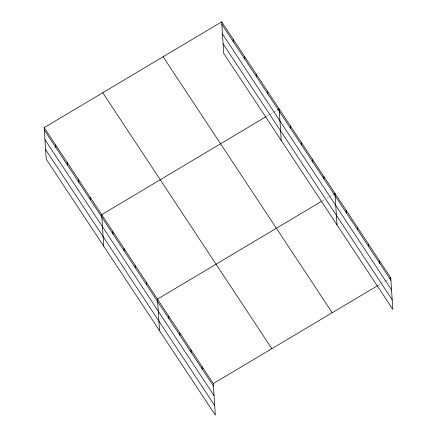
<?xml version="1.0" encoding="UTF-8"?>
<svg xmlns="http://www.w3.org/2000/svg" width="437" height="437" viewBox="0 0 437 437"><rect width="100%" height="100%" fill="white"/><g stroke="black" fill="none" stroke-linecap="round" stroke-linejoin="round"><path stroke-width="0.33" stroke-dasharray="2.19 1.64" d="M266.532 116.406L268.831 115.04M269.405 114.696L272.846 112.642M273.425 112.304L276.867 110.25M322.331 200.878L324.631 199.512M326.925 198.141L328.651 197.114M329.225 196.77L333.245 194.378M378.136 285.35L380.43 283.979M381.004 283.64L385.024 281.242M385.598 280.904L389.045 278.85"/><path stroke-width="0.66" d="M44.192 127.615L213.283 383.588L215.326 415.15L46.235 159.177L44.192 127.615L221.674 21.85L390.765 277.823L392.808 309.385L223.717 53.412L221.674 21.85M265.958 116.75L101.684 214.643L103.727 246.211M277.44 109.906L279.167 108.879L281.204 140.441M321.758 201.222L157.484 299.116L159.527 330.678M333.819 194.033L334.966 193.351L337.009 224.913M213.283 383.588L377.557 285.694M389.618 278.506L390.765 277.823M221.838 24.352L390.929 280.325M222.455 33.944L391.547 289.911M223.094 43.82L392.186 299.793M163.105 56.755L332.196 312.723M102.761 92.715L271.852 348.682M44.355 130.117L213.447 386.089M44.973 139.709L214.07 395.682M45.612 149.591L214.704 405.558M379.606 260.927L379.769 263.429M368.446 244.032L368.609 246.534M357.286 227.142L357.45 229.643M346.126 210.246L346.29 212.748M323.806 176.455L323.97 178.957M312.646 159.565L312.805 162.067M301.486 142.67L301.645 145.171M290.326 125.774L290.485 128.276M267.668 91.475L267.826 93.977M256.169 74.066L256.328 76.568M244.671 56.663L244.835 59.164M233.172 39.254L233.336 41.761M202.123 366.692L202.287 369.194M190.964 349.797L191.127 352.298M179.804 332.907L179.968 335.408M168.644 316.011L168.808 318.513M146.324 282.22L146.488 284.727M135.164 265.33L135.328 267.832M124.004 248.435L124.168 250.936M112.844 231.539L113.008 234.041M90.186 197.24L90.35 199.742M78.687 179.836L78.851 182.338M67.189 162.427L67.353 164.929M55.69 145.024L55.854 147.526"/></g></svg>
